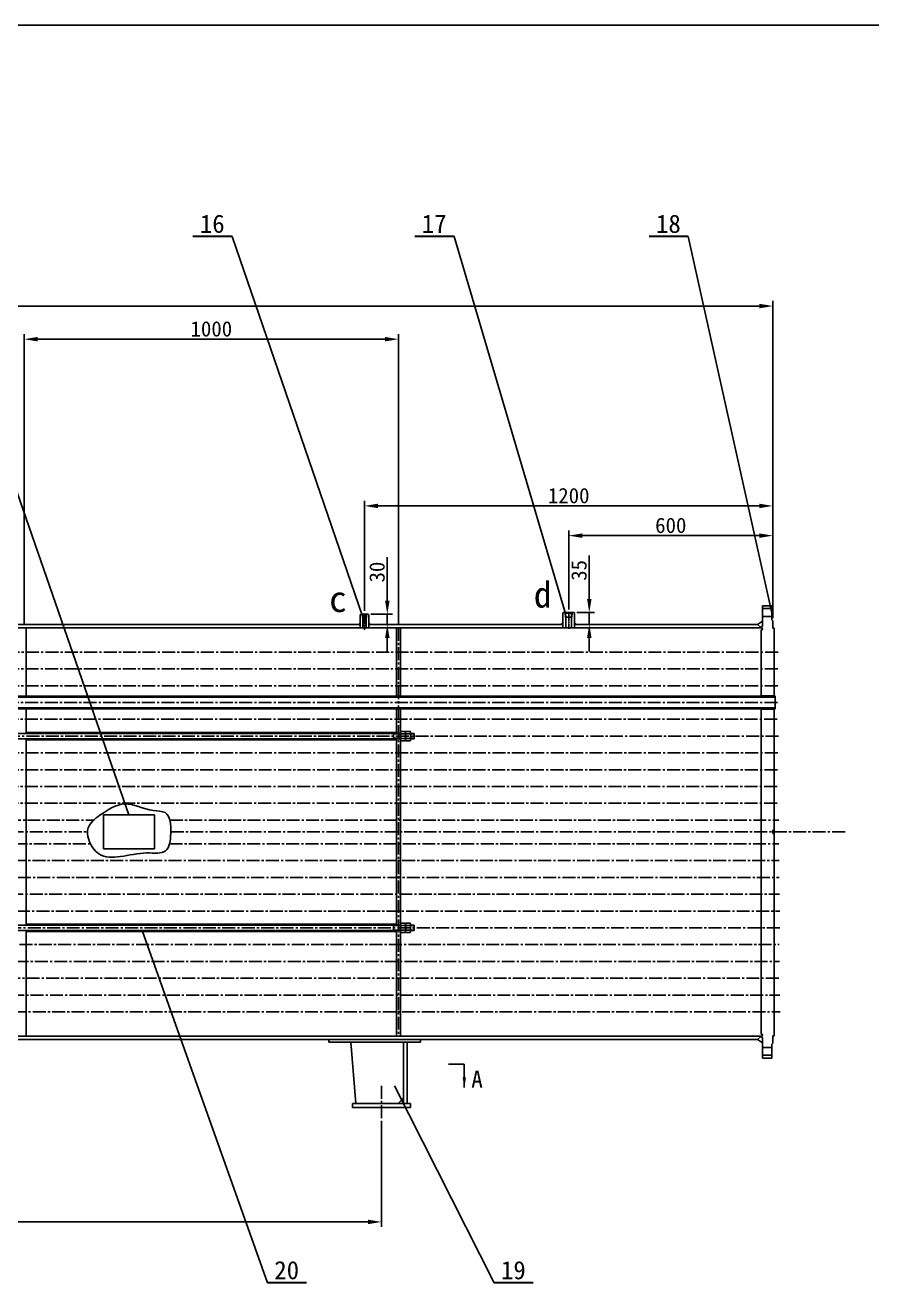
# Model space of a CAD drawing. Header units: millimetres. Extents: x -79479 to -67856, y 5358 to 13535.
# Drawn here: x -72950 to -70462, y 9838 to 13535 of the extents above; entities that cross this region are included whole.
import ezdxf

# ---------------------------------------------------------------- set-up
doc = ezdxf.new("R2010")
doc.units = ezdxf.units.MM
doc.linetypes.add('CENTER2', pattern=[28.575, 19.05, -3.175, 3.175, -3.175])
for name, color, linetype in [('1', 1, 'Continuous'), ('中心线', 1, 'CENTER2'), ('明细', 6, 'Continuous'), ('标注文字', 6, 'Continuous'), ('粗实线', 7, 'Continuous'), ('细实线', 3, 'Continuous')]:
    doc.layers.add(name, color=color, linetype=linetype)
doc.styles.add('样式 1', font='')
doc.styles.get('样式 1').set_extended_font_data('仿宋_GB2312')
doc.dimstyles.new('ISO-25', dxfattribs={"dimtxt": 2.5, "dimasz": 2.5, "dimexe": 1.25, "dimexo": 0.625, "dimtad": 1, "dimdsep": 46, "dimtxsty": 'Standard', "dimcen": 2.5, "dimadec": 0, "dimazin": 0, "dimtfac": 1, "dimtmove": 0, "dimatfit": 3, "dimfxl": 0, "dimarcsym": 0})

# ---------------------------------------------------------------- blocks, each defined once
blk = doc.blocks.new('*D29')
at = {"layer": 'Defpoints', "color": 0}
for p in [(-71942, 11803.1), (-71935.5, 11773.1), (-71885.9, 11773.1)]:
    blk.add_point(p, dxfattribs=at)
at = {"layer": '细实线', "color": 0, "lineweight": -2}
for p, q in [((-71885.9, 11843.1), (-71885.9, 11971)), ((-71934.5, 11803.1), (-71870.9, 11803.1)), ((-71885.9, 11773.1), (-71885.9, 11803.1)), ((-71928, 11773.1), (-71870.9, 11773.1)), ((-71885.9, 11733.1), (-71885.9, 11693.1))]:
    blk.add_line(p, q, dxfattribs=at)
at = {"layer": '细实线', "color": 0}
for points in [[(-71892.6, 11843.1), (-71879.2, 11843.1), (-71885.9, 11803.1)], [(-71892.6, 11733.1), (-71879.2, 11733.1), (-71885.9, 11773.1)]]:
    blk.add_solid(points, dxfattribs=at)
at = {"layer": '细实线', "color": 0, "insert": (-71915.9, 11927), "char_height": 45, "attachment_point": 5, "rotation": 90}
blk.add_mtext('30', dxfattribs=at)
blk = doc.blocks.new('*D23')
at = {"layer": 'Defpoints', "color": 0}
for p in [(-71337, 11808.1), (-71327.1, 11773.1), (-71292.5, 11773.1)]:
    blk.add_point(p, dxfattribs=at)
at = {"layer": '细实线', "color": 0, "lineweight": -2}
for p, q in [((-71292.5, 11848.1), (-71292.5, 11976)), ((-71329.5, 11808.1), (-71277.5, 11808.1)), ((-71292.5, 11773.1), (-71292.5, 11808.1)), ((-71319.6, 11773.1), (-71277.5, 11773.1)), ((-71292.5, 11733.1), (-71292.5, 11693.1))]:
    blk.add_line(p, q, dxfattribs=at)
at = {"layer": '细实线', "color": 0}
for points in [[(-71299.1, 11848.1), (-71285.8, 11848.1), (-71292.5, 11808.1)], [(-71299.1, 11733.1), (-71285.8, 11733.1), (-71292.5, 11773.1)]]:
    blk.add_solid(points, dxfattribs=at)
at = {"layer": '细实线', "color": 0, "insert": (-71322.5, 11932), "char_height": 45, "attachment_point": 5, "rotation": 90}
blk.add_mtext('35', dxfattribs=at)
blk = doc.blocks.new('*D51')
at = {"layer": 'Defpoints', "color": 0}
for p in [(-70753, 12709), (-76253, 11783.6), (-70753, 11783.6)]:
    blk.add_point(p, dxfattribs=at)
at = {"layer": '细实线', "color": 0, "lineweight": -2}
for p, q in [((-76253, 11791.1), (-76253, 12724)), ((-70753, 11791.1), (-70753, 12724)), ((-76213, 12709), (-70793, 12709))]:
    blk.add_line(p, q, dxfattribs=at)
at = {"layer": '细实线', "color": 0}
for points in [[(-76213, 12715.6), (-76213, 12702.3), (-76253, 12709)], [(-70793, 12715.6), (-70793, 12702.3), (-70753, 12709)]]:
    blk.add_solid(points, dxfattribs=at)
at = {"layer": '细实线', "color": 0, "insert": (-73503, 12739), "char_height": 45, "attachment_point": 5}
blk.add_mtext('5000', dxfattribs=at)
blk = doc.blocks.new('*D55')
at = {"layer": 'Defpoints', "color": 0}
for p in [(-75103, 10321.8), (-71903, 10321.8), (-71903, 10016.9)]:
    blk.add_point(p, dxfattribs=at)
at = {"layer": '细实线', "color": 0, "lineweight": -2}
for p, q in [((-75103, 10314.3), (-75103, 10001.9)), ((-71903, 10314.3), (-71903, 10001.9)), ((-75063, 10016.9), (-71943, 10016.9))]:
    blk.add_line(p, q, dxfattribs=at)
at = {"layer": '细实线', "color": 0}
for points in [[(-75063, 10023.5), (-75063, 10010.2), (-75103, 10016.9)], [(-71943, 10023.5), (-71943, 10010.2), (-71903, 10016.9)]]:
    blk.add_solid(points, dxfattribs=at)
at = {"layer": '细实线', "color": 0, "insert": (-73599.8, 10046.9), "char_height": 45, "attachment_point": 5}
blk.add_mtext('3000', dxfattribs=at)
blk = doc.blocks.new('*D56')
at = {"layer": 'Defpoints', "color": 0}
for p in [(-71353, 12034.1), (-71353, 11809.3), (-70753, 11783.6)]:
    blk.add_point(p, dxfattribs=at)
at = {"layer": '细实线', "color": 0, "lineweight": -2}
for p, q in [((-71353, 11816.8), (-71353, 12049.1)), ((-70793, 12034.1), (-71313, 12034.1)), ((-70753, 11791.1), (-70753, 12049.1))]:
    blk.add_line(p, q, dxfattribs=at)
at = {"layer": '细实线', "color": 0}
for points in [[(-71313, 12040.8), (-71313, 12027.5), (-71353, 12034.1)], [(-70793, 12040.8), (-70793, 12027.5), (-70753, 12034.1)]]:
    blk.add_solid(points, dxfattribs=at)
at = {"layer": '细实线', "color": 0, "insert": (-71053, 12064.1), "char_height": 45, "attachment_point": 5}
blk.add_mtext('600', dxfattribs=at)
blk = doc.blocks.new('*D57')
at = {"layer": 'Defpoints', "color": 0}
for p in [(-71953, 12121.5), (-71953, 11805.2), (-70753, 11783.6)]:
    blk.add_point(p, dxfattribs=at)
at = {"layer": '细实线', "color": 0, "lineweight": -2}
for p, q in [((-71953, 11812.7), (-71953, 12136.5)), ((-70753, 11791.1), (-70753, 12136.5)), ((-70793, 12121.5), (-71913, 12121.5))]:
    blk.add_line(p, q, dxfattribs=at)
at = {"layer": '细实线', "color": 0}
for points in [[(-71913, 12128.2), (-71913, 12114.9), (-71953, 12121.5)], [(-70793, 12128.2), (-70793, 12114.9), (-70753, 12121.5)]]:
    blk.add_solid(points, dxfattribs=at)
at = {"layer": '细实线', "color": 0, "insert": (-71353, 12151.5), "char_height": 45, "attachment_point": 5}
blk.add_mtext('1200', dxfattribs=at)
blk = doc.blocks.new('*D62')
at = {"layer": 'Defpoints', "color": 0}
for p in [(-71853, 12611.6), (-72953, 11763.1), (-71853, 11763.1)]:
    blk.add_point(p, dxfattribs=at)
at = {"layer": '细实线', "color": 0, "lineweight": -2}
for p, q in [((-72953, 11770.6), (-72953, 12626.6)), ((-72913, 12611.6), (-71893, 12611.6)), ((-71853, 11770.6), (-71853, 12626.6))]:
    blk.add_line(p, q, dxfattribs=at)
at = {"layer": '细实线', "color": 0}
for points in [[(-72913, 12618.3), (-72913, 12605), (-72953, 12611.6)], [(-71893, 12618.3), (-71893, 12605), (-71853, 12611.6)]]:
    blk.add_solid(points, dxfattribs=at)
at = {"layer": '细实线', "color": 0, "insert": (-72403, 12641.6), "char_height": 45, "attachment_point": 5}
blk.add_mtext('1000', dxfattribs=at)

msp = doc.modelspace()

# ---------------------------------------------------------------- linework, layer by layer
msp.add_line((-70785.984, 11524.657), (-70786.984, 11524.079))
at = {"layer": '1', "color": 0}
msp.add_line((-67856.064, 13534.688), (-79478.937, 13534.688), dxfattribs=at)
at = {"layer": '中心线', "ltscale": 0.2}
for p, q in [((-71952.984, 11805.247), (-71952.984, 11757.725)), ((-71352.984, 11809.307), (-71352.984, 11759.342))]:
    msp.add_line(p, q, dxfattribs=at)
at = {"layer": '中心线', "ltscale": 2}
for p, q in [((-71852.984, 11763.113), (-71852.984, 10563.113)), ((-76262.415, 11691.747), (-70731.463, 11691.747)), ((-76263.403, 11642.384), (-70732.451, 11642.384)), ((-76263.403, 11593.02), (-70732.451, 11593.02)), ((-76264.39, 11543.657), (-70733.439, 11543.657)), ((-76265.378, 11494.293), (-70734.426, 11494.293)), ((-70736.518, 11444.93), (-76240.984, 11444.93)), ((-76263.403, 11395.566), (-70732.451, 11395.566)), ((-76264.39, 11346.203), (-70733.439, 11346.203)), ((-76265.378, 11296.84), (-70734.426, 11296.84)), ((-76265.378, 11247.476), (-70734.426, 11247.476)), ((-73800.811, 11198.113), (-72748.594, 11198.113)), ((-72524.857, 11198.113), (-70735.414, 11198.113)), ((-74650.652, 11163.113), (-72766.722, 11163.113)), ((-74638.576, 11128.113), (-72758.141, 11128.113)), ((-72525.87, 11128.113), (-70735.414, 11128.113)), ((-72522.127, 11163.113), (-70536.068, 11163.113)), ((-73499.902, 11078.749), (-70734.426, 11078.749)), ((-73428.582, 11029.386), (-70734.426, 11029.386)), ((-73393.557, 10980.022), (-70733.439, 10980.022)), ((-73373.993, 10930.659), (-70732.451, 10930.659)), ((-70732.451, 10881.295), (-73365.551, 10881.295)), ((-73366.984, 10831.932), (-70734.426, 10831.932)), ((-73378.607, 10782.569), (-70733.439, 10782.569)), ((-73402.717, 10733.205), (-70732.451, 10733.205)), ((-73448.502, 10683.842), (-70732.451, 10683.842)), ((-73556.456, 10634.478), (-70731.463, 10634.478)), ((-71902.984, 10417.204), (-71902.984, 10321.794))]:
    msp.add_line(p, q, dxfattribs=at)
at = {"layer": '明细'}
for p, q in [((-72644.962, 11213.113), (-73235.013, 12913.602)), ((-71958.62, 11797.771), (-72341.874, 12913.602)), ((-71363.4, 11808.113), (-71689.915, 12913.602)), ((-70755.984, 11807.363), (-71001.566, 12913.602)), ((-72606.052, 10873.295), (-72238.226, 9837.729)), ((-71864.818, 10417.204), (-71572.141, 9837.729))]:
    msp.add_line(p, q, dxfattribs=at)
at = {"layer": '明细', "lineweight": 30}
for p, q in [((-72341.874, 12913.602), (-72456.897, 12913.602)), ((-71689.915, 12913.602), (-71804.938, 12913.602)), ((-71001.566, 12913.602), (-71116.589, 12913.602)), ((-72123.203, 9837.729), (-72238.226, 9837.729)), ((-71457.118, 9837.729), (-71572.141, 9837.729))]:
    msp.add_line(p, q, dxfattribs=at)
at = {"layer": '粗实线'}
for p, q in [((-71965.484, 11801.613), (-71963.984, 11803.113)), ((-71965.484, 11801.613), (-71965.484, 11763.113)), ((-71941.984, 11803.113), (-71963.984, 11803.113)), ((-71958.24, 11801.613), (-71959.74, 11803.113)), ((-71947.484, 11793.413), (-71958.484, 11793.413)), ((-71958.24, 11801.613), (-71957.984, 11793.413)), ((-71947.728, 11801.613), (-71958.24, 11801.613)), ((-71957.984, 11793.413), (-71957.984, 11763.113)), ((-71947.728, 11801.613), (-71947.984, 11793.413)), ((-71947.984, 11793.413), (-71947.984, 11763.113)), ((-71947.728, 11801.613), (-71946.228, 11803.113)), ((-71941.984, 11803.113), (-71940.484, 11801.613)), ((-71940.484, 11801.613), (-71940.484, 11763.113)), ((-71370.484, 11806.613), (-71368.984, 11808.113)), ((-71370.484, 11806.613), (-71370.484, 11763.113)), ((-71368.984, 11808.113), (-71336.984, 11808.113)), ((-71361.9, 11806.613), (-71363.4, 11808.113)), ((-71362.534, 11794.913), (-71343.433, 11794.913)), ((-71361.9, 11806.613), (-71344.068, 11806.613)), ((-71361.9, 11806.613), (-71361.534, 11794.913)), ((-71361.534, 11794.913), (-71361.534, 11763.113)), ((-71344.068, 11806.613), (-71344.434, 11794.913)), ((-71344.434, 11806.613), (-71344.434, 11763.113)), ((-71344.068, 11806.613), (-71342.568, 11808.113)), ((-71336.984, 11808.113), (-71335.484, 11806.613)), ((-71335.484, 11806.613), (-71335.484, 11763.113)), ((-70755.984, 11828.113), (-70783.984, 11828.113)), ((-70783.984, 11769.727), (-70783.984, 11828.113)), ((-70755.984, 11819.613), (-70783.984, 11819.613)), ((-70755.984, 11796.613), (-70783.984, 11796.613)), ((-70755.984, 11828.113), (-70755.984, 11786.613)), ((-76219.984, 11763.113), (-70785.984, 11763.113)), ((-73289.984, 11773.113), (-71965.484, 11773.113)), ((-72946.984, 11763.113), (-72946.984, 11562.657)), ((-71965.484, 11778.133), (-71970.505, 11773.113)), ((-71940.484, 11778.133), (-71935.463, 11773.113)), ((-71940.484, 11773.113), (-71370.484, 11773.113)), ((-71858.984, 11763.113), (-71858.984, 11562.657)), ((-71846.984, 11763.113), (-71846.984, 11562.657)), ((-71370.484, 11778.999), (-71376.371, 11773.113)), ((-71335.484, 11778.999), (-71329.597, 11773.113)), ((-71335.484, 11773.113), (-70798.518, 11773.113)), ((-70783.984, 11783.113), (-70798.518, 11773.113)), ((-70788.984, 11765.113), (-70798.518, 11773.113)), ((-70788.984, 11765.113), (-70788.984, 11763.113)), ((-70786.984, 11763.113), (-70786.984, 11765.113)), ((-70785.984, 11757.113), (-70786.984, 11757.113)), ((-70786.984, 11757.113), (-70786.984, 11562.657)), ((-70783.984, 11761.113), (-70783.984, 11759.113)), ((-70752.984, 11783.613), (-70755.984, 11786.613)), ((-70752.984, 11778.113), (-70754.484, 11776.613)), ((-70752.984, 11775.113), (-70754.484, 11776.613)), ((-70752.984, 11771.113), (-70754.484, 11769.613)), ((-70752.984, 11768.113), (-70754.484, 11769.613)), ((-70752.984, 11783.613), (-70752.984, 11762.113)), ((-70752.984, 11762.113), (-70748.984, 11762.113)), ((-70748.984, 11762.113), (-70748.984, 11565.157)), ((-76259.484, 11562.657), (-70746.484, 11562.657)), ((-76259.484, 11559.657), (-70746.484, 11559.657)), ((-70785.984, 11562.907), (-70786.984, 11563.484)), ((-70785.984, 11562.907), (-70785.984, 11562.657)), ((-70751.234, 11562.907), (-70785.984, 11562.907)), ((-70748.984, 11565.157), (-70751.484, 11562.657)), ((-70746.484, 11562.657), (-70748.984, 11565.157)), ((-70746.484, 11562.657), (-70746.484, 11524.657)), ((-76259.484, 11527.657), (-70746.484, 11527.657)), ((-76259.484, 11524.657), (-70746.484, 11524.657)), ((-72946.984, 11524.657), (-72946.984, 11452.93)), ((-71858.984, 11524.657), (-71858.984, 11452.93)), ((-71846.984, 11524.657), (-71846.984, 10563.113)), ((-70786.984, 11524.657), (-70786.984, 10569.113)), ((-70785.984, 11524.407), (-70786.984, 11523.829)), ((-70751.234, 11524.407), (-70785.984, 11524.407)), ((-70748.984, 11522.157), (-70751.484, 11524.657)), ((-70746.484, 11524.657), (-70748.984, 11522.157)), ((-70748.984, 11522.157), (-70748.984, 11163.113)), ((-76238.984, 11452.93), (-71846.984, 11452.93)), ((-71846.984, 11436.93), (-76238.984, 11436.93)), ((-71858.984, 11455.93), (-72946.984, 11455.93)), ((-71858.984, 11453.93), (-72946.984, 11453.93)), ((-72946.984, 11436.93), (-72946.984, 10889.295)), ((-71858.984, 11435.93), (-72946.984, 11435.93)), ((-71858.984, 11433.93), (-72946.984, 11433.93)), ((-71867.384, 11436.93), (-71867.384, 11452.93)), ((-71867.384, 11451.43), (-71846.984, 11451.43)), ((-71867.384, 11438.43), (-71846.984, 11438.43)), ((-71858.984, 11436.93), (-71858.984, 10889.295)), ((-71846.984, 11456.93), (-71845.912, 11458.786)), ((-71846.984, 11432.93), (-71846.984, 11456.93)), ((-71845.912, 11431.074), (-71846.984, 11432.93)), ((-71845.912, 11458.786), (-71833.256, 11458.786)), ((-71845.912, 11451.858), (-71833.256, 11451.858)), ((-71845.912, 11438.002), (-71833.256, 11438.002)), ((-71845.912, 11431.074), (-71833.256, 11431.074)), ((-71832.184, 11456.93), (-71833.256, 11458.786)), ((-71833.256, 11431.074), (-71832.184, 11432.93)), ((-71832.184, 11456.93), (-71831.112, 11458.786)), ((-71832.184, 11432.93), (-71832.184, 11456.93)), ((-71832.184, 11432.93), (-71832.184, 11456.93)), ((-71831.112, 11431.074), (-71832.184, 11432.93)), ((-71831.112, 11458.786), (-71818.456, 11458.786)), ((-71831.112, 11451.858), (-71818.456, 11451.858)), ((-71831.112, 11438.002), (-71818.456, 11438.002)), ((-71831.112, 11431.074), (-71818.456, 11431.074)), ((-71817.384, 11456.93), (-71818.456, 11458.786)), ((-71818.456, 11431.074), (-71817.384, 11432.93)), ((-71817.384, 11432.93), (-71817.384, 11456.93)), ((-71817.384, 11452.93), (-71807.384, 11452.93)), ((-71817.384, 11451.43), (-71807.384, 11451.43)), ((-71817.384, 11438.43), (-71807.384, 11438.43)), ((-71807.384, 11436.93), (-71817.384, 11436.93)), ((-71807.384, 11436.93), (-71807.384, 11452.93)), ((-72719.962, 11213.113), (-72569.962, 11213.113)), ((-72719.962, 11113.113), (-72719.962, 11213.113)), ((-72569.962, 11213.113), (-72569.962, 11113.113)), ((-70752.984, 11168.113), (-70752.984, 11158.113)), ((-70752.984, 11168.113), (-70748.984, 11168.113)), ((-70752.984, 11158.113), (-70748.984, 11158.113)), ((-70748.984, 11163.113), (-70748.984, 10564.113)), ((-72569.962, 11113.113), (-72719.962, 11113.113)), ((-71846.984, 10889.295), (-73366.238, 10889.295)), ((-73365.119, 10873.295), (-71846.984, 10873.295)), ((-71858.984, 10892.295), (-72946.984, 10892.295)), ((-71858.984, 10890.295), (-72946.984, 10890.295)), ((-72946.984, 10873.295), (-72946.984, 10563.113)), ((-71858.984, 10872.295), (-72946.984, 10872.295)), ((-71858.984, 10870.295), (-72946.984, 10870.295)), ((-71867.384, 10889.295), (-71867.384, 10873.295)), ((-71867.384, 10887.795), (-71846.984, 10887.795)), ((-71867.384, 10874.795), (-71846.984, 10874.795)), ((-71858.984, 10873.295), (-71858.984, 10563.113)), ((-71845.912, 10895.152), (-71846.984, 10893.295)), ((-71846.984, 10893.295), (-71846.984, 10869.295)), ((-71846.984, 10869.295), (-71845.912, 10867.439)), ((-71845.912, 10895.152), (-71833.256, 10895.152)), ((-71845.912, 10888.224), (-71833.256, 10888.224)), ((-71845.912, 10874.367), (-71833.256, 10874.367)), ((-71833.256, 10895.152), (-71832.184, 10893.295)), ((-71832.184, 10869.295), (-71833.256, 10867.439)), ((-71831.112, 10895.152), (-71832.184, 10893.295)), ((-71832.184, 10893.295), (-71832.184, 10869.295)), ((-71832.184, 10893.295), (-71832.184, 10869.295)), ((-71832.184, 10869.295), (-71831.112, 10867.439)), ((-71831.112, 10895.152), (-71818.456, 10895.152)), ((-71831.112, 10888.224), (-71818.456, 10888.224)), ((-71831.112, 10874.367), (-71818.456, 10874.367)), ((-71818.456, 10895.152), (-71817.384, 10893.295)), ((-71817.384, 10869.295), (-71818.456, 10867.439)), ((-71817.384, 10893.295), (-71817.384, 10869.295)), ((-71807.384, 10889.295), (-71817.384, 10889.295)), ((-71817.384, 10887.795), (-71807.384, 10887.795)), ((-71817.384, 10874.795), (-71807.384, 10874.795)), ((-71817.384, 10873.295), (-71807.384, 10873.295)), ((-71807.384, 10889.295), (-71807.384, 10873.295)), ((-71845.912, 10867.439), (-71833.256, 10867.439)), ((-71831.112, 10867.439), (-71818.456, 10867.439)), ((-70785.984, 10563.113), (-74144.06, 10563.113)), ((-70798.518, 10553.113), (-73366.484, 10553.113)), ((-72057.984, 10545.113), (-72057.984, 10553.113)), ((-71787.984, 10545.113), (-72057.984, 10545.113)), ((-71977.984, 10365.113), (-71992.738, 10545.113)), ((-71837.984, 10365.113), (-71837.984, 10545.113)), ((-71827.984, 10365.113), (-71827.984, 10545.113)), ((-71787.984, 10545.113), (-71787.984, 10553.113)), ((-70788.984, 10561.113), (-70798.518, 10553.113)), ((-70783.984, 10543.113), (-70798.518, 10553.113)), ((-70788.984, 10561.113), (-70788.984, 10563.113)), ((-70785.984, 10569.113), (-70786.984, 10569.113)), ((-70786.984, 10563.113), (-70786.984, 10561.113)), ((-70783.984, 10565.113), (-70783.984, 10567.113)), ((-70783.984, 10556.498), (-70783.984, 10498.113)), ((-70752.984, 10542.613), (-70755.984, 10539.613)), ((-70755.984, 10539.613), (-70755.984, 10498.113)), ((-70752.984, 10558.113), (-70754.484, 10556.613)), ((-70752.984, 10555.113), (-70754.484, 10556.613)), ((-70752.984, 10551.113), (-70754.484, 10549.613)), ((-70752.984, 10548.113), (-70754.484, 10549.613)), ((-70752.984, 10564.113), (-70752.984, 10542.613)), ((-70752.984, 10564.113), (-70748.984, 10564.113)), ((-70755.984, 10529.613), (-70783.984, 10529.613)), ((-70755.984, 10506.613), (-70783.984, 10506.613)), ((-70755.984, 10498.113), (-70783.984, 10498.113)), ((-71817.984, 10365.113), (-71987.984, 10365.113)), ((-71987.984, 10353.113), (-71987.984, 10365.113)), ((-71817.984, 10353.113), (-71987.984, 10353.113)), ((-71837.984, 10381.113), (-71853.984, 10365.113)), ((-71817.984, 10353.113), (-71817.984, 10365.113))]:
    msp.add_line(p, q, dxfattribs=at)
for centre, radius, start, end in [((-70788.984, 11769.695), 5, 293.576918, 0.363873), ((-70785.984, 11761.113), 2, 0, 90), ((-70785.984, 11759.113), 2, 270, 0), ((-71840.85, 11455.322), 6.134, 145.615753, 214.384247), ((-71824.056, 11444.93), 22.928, 162.412046, 197.587954), ((-71840.85, 11434.538), 6.134, 145.615753, 214.384247), ((-71838.318, 11455.322), 6.134, 325.615753, 34.384247), ((-71855.112, 11444.93), 22.928, 342.412046, 17.587954), ((-71838.318, 11434.538), 6.134, 325.615753, 34.384247), ((-71826.05, 11455.322), 6.134, 145.615753, 214.384247), ((-71809.256, 11444.93), 22.928, 162.412046, 197.587954), ((-71826.05, 11434.538), 6.134, 145.615753, 214.384247), ((-71823.518, 11455.322), 6.134, 325.615753, 34.384247), ((-71840.312, 11444.93), 22.928, 342.412046, 17.587954), ((-71823.518, 11434.538), 6.134, 325.615753, 34.384247), ((-71840.85, 10891.688), 6.134, 145.615753, 214.384247), ((-71824.056, 10881.295), 22.928, 162.412046, 197.587954), ((-71840.85, 10870.903), 6.134, 145.615753, 214.384247), ((-71838.318, 10891.688), 6.134, 325.615753, 34.384247), ((-71855.112, 10881.295), 22.928, 342.412046, 17.587954), ((-71838.318, 10870.903), 6.134, 325.615753, 34.384247), ((-71826.05, 10891.688), 6.134, 145.615753, 214.384247), ((-71809.256, 10881.295), 22.928, 162.412046, 197.587954), ((-71826.05, 10870.903), 6.134, 145.615753, 214.384247), ((-71823.518, 10891.688), 6.134, 325.615753, 34.384247), ((-71840.312, 10881.295), 22.928, 342.412046, 17.587954), ((-71823.518, 10870.903), 6.134, 325.615753, 34.384247), ((-70788.984, 10556.53), 5, 359.636127, 66.423082), ((-70785.984, 10567.113), 2, 0, 90), ((-70785.984, 10565.113), 2, 270, 0)]:
    msp.add_arc(centre, radius, start, end, dxfattribs=at)
msp.add_spline([(-72730.279, 11212.77), (-72657.778, 11245.447), (-72572.871, 11225.999), (-72539.001, 11219.964), (-72522.239, 11159.283), (-72537.499, 11107.6), (-72592.309, 11101.283), (-72733.384, 11099.11), (-72763.397, 11140.978), (-72764.634, 11175.534), (-72730.279, 11212.77)], degree=3, dxfattribs=at)
at = {"layer": '细实线'}
for p, q in [((-71958.757, 11802.129), (-71958.484, 11793.413)), ((-71947.211, 11802.129), (-71947.484, 11793.413)), ((-71362.932, 11807.645), (-71362.534, 11794.913)), ((-71343.036, 11807.645), (-71343.433, 11794.913))]:
    msp.add_line(p, q, dxfattribs=at)

# ---------------------------------------------------------------- texts
at = {"layer": '1', "color": 6, "style": '样式 1'}
for s, p in [('16', (-72436.657, 12924.146)), ('18', (-71096.349, 12924.146)), ('17', (-71784.698, 12924.146)), ('20', (-72217.986, 9848.273)), ('19', (-71551.901, 9848.273))]:
    msp.add_text(s, height=53.5384, dxfattribs=at).set_placement(p)
at = {"layer": '标注文字', "insert": (-71639.263, 10461.364), "char_height": 50, "width": 44.45775, "attachment_point": 1}
msp.add_mtext('A', dxfattribs=at)
at = {"layer": '粗实线', "char_height": 76.8, "width": 192, "attachment_point": 5}
for s, insert in [('{\\fSimSun|b0|i0|c134|p2;c}', (-72030.93, 11847.331)), ('{\\fSimSun|b0|i0|c134|p2;d}', (-71429.358, 11860.37))]:
    msp.add_mtext(s, dxfattribs=dict(at, insert=insert))

# ---------------------------------------------------------------- dimensions: what is measured, and where the dimension line sits
at = {"layer": '细实线'}
for base, p1, p2, text, picture, middle in [((-70752.984, 12708.972), (-76252.984, 11783.613), (-70752.984, 11783.613), '5000', '*D51', (-73502.984, 12708.972)), ((-71902.984, 10016.88), (-75102.984, 10321.794), (-71902.984, 10321.794), '3000', '*D55', (-73599.849, 10016.88))]:
    dim = msp.add_linear_dim(base=base, p1=p1, p2=p2, text=text, dimstyle='ISO-25', override={"dimtxt": 45, "dimasz": 40, "dimexe": 15, "dimexo": 7.5, "dimgap": 7.5}, dxfattribs=at)
    dim.commit()
    dim.dimension.update_dxf_attribs({"geometry": picture, "text_midpoint": middle, "dimtype": 160})
dim = msp.add_linear_dim(base=(-71852.984, 12611.637), p1=(-72952.984, 11763.113), p2=(-71852.984, 11763.113), text='1000', dimstyle='ISO-25', override={"dimtxt": 45, "dimasz": 40, "dimexe": 15, "dimexo": 7.5, "dimgap": 7.5}, dxfattribs=at)
dim.commit()
dim.dimension.update_dxf_attribs({"geometry": '*D62', "text_midpoint": (-72402.984, 12641.637)})
dim = msp.add_linear_dim(base=(-71952.984, 12121.547), p1=(-70752.984, 11783.613), p2=(-71952.984, 11805.247), dimstyle='ISO-25', override={"dimtxt": 45, "dimasz": 40, "dimexe": 15, "dimexo": 7.5, "dimgap": 7.5}, dxfattribs=at)
dim.commit()
dim.dimension.update_dxf_attribs({"geometry": '*D57', "text_midpoint": (-71352.984, 12121.547), "dimtype": 160})
dim = msp.add_linear_dim(base=(-71352.984, 12034.124), p1=(-70752.984, 11783.613), p2=(-71352.984, 11809.307), dimstyle='ISO-25', override={"dimtxt": 45, "dimasz": 40, "dimexe": 15, "dimexo": 7.5, "dimgap": 7.5}, dxfattribs=at)
dim.commit()
dim.dimension.update_dxf_attribs({"geometry": '*D56', "text_midpoint": (-71052.984, 12064.124)})
for base, p1, p2, picture, middle in [((-71885.891, 11773.113), (-71941.984, 11803.113), (-71935.463, 11773.113), '*D29', (-71885.891, 11927.041)), ((-71292.48, 11773.113), (-71336.984, 11808.113), (-71327.097, 11773.113), '*D23', (-71292.48, 11932.041))]:
    dim = msp.add_linear_dim(base=base, p1=p1, p2=p2, angle=90, dimstyle='ISO-25', override={"dimtxt": 45, "dimasz": 40, "dimexe": 15, "dimexo": 7.5, "dimgap": 7.5}, dxfattribs=at)
    dim.commit()
    dim.dimension.update_dxf_attribs({"geometry": picture, "text_midpoint": middle, "dimtype": 160})

# ---------------------------------------------------------------- leaders
msp.add_leader([(-71659.614, 10411.547), (-71659.614, 10480.116), (-71705.831, 10480.116)], dimstyle='ISO-25', override={"dimtxt": 30, "dimasz": 30, "dimexe": 15, "dimexo": 7.5, "dimgap": 7.5}, dxfattribs=at)

doc.saveas('drawing.dxf')
